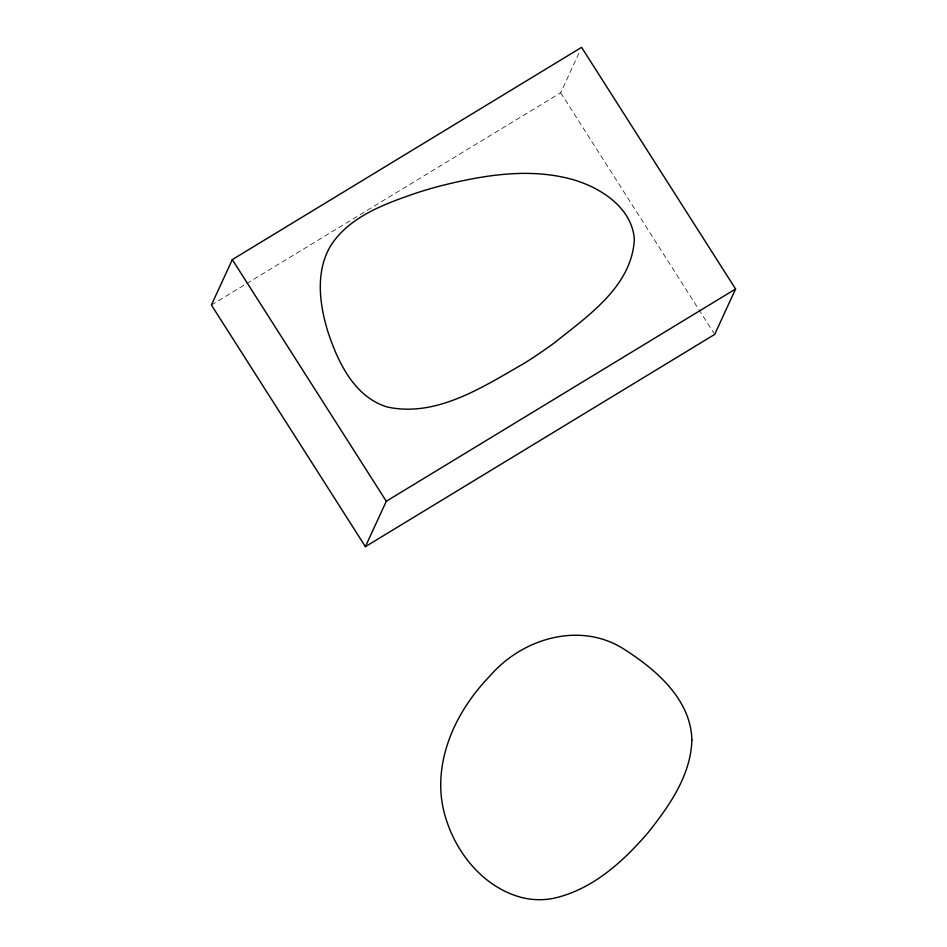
<?xml version="1.0" encoding="UTF-8"?>
<svg xmlns="http://www.w3.org/2000/svg" width="947" height="947" viewBox="0 0 947 947"><rect width="100%" height="100%" fill="white"/><g stroke="black" fill="none" stroke-linecap="round" stroke-linejoin="round"><path stroke-width="0.71" stroke-dasharray="4.74 3.55" d="M246.717 283.567L560.707 92.759L580.369 50.025M211.406 305.017L245.462 284.325M560.707 92.759L713.908 333.155"/><path stroke-width="1.42" d="M232.299 259.608L211.406 305.017L365.4 546.656L714.701 334.398L735.594 288.989L581.6 47.35L232.299 259.608L386.293 501.247L365.4 546.656M386.293 501.247L735.594 288.989M634.348 238.964C632.241 286.219 587.471 316.227 554.019 343.134A557.901 545.093 24.7 0 1 524.863 362.95C483.562 386.483 436.839 417.816 387.063 406.961C354.379 396.757 338.339 362.855 328.242 332.788C319.423 304.685 314.984 271.564 331.024 245.143C350.141 216.188 384.813 203.901 416.135 193.07A457.673 447.162 24.7 0 1 442.048 185.494C485.184 174.816 531.587 167.264 575.078 180.25C602.138 188.654 631.779 208.186 634.348 238.964M691.89 739.962C690.86 775.522 669.115 806.24 647.76 833.04C622.475 862.315 591.425 890.405 552.456 898.537A72.517 70.847 24.7 0 1 522.306 897.685C483.337 887.67 455.199 852.442 444.794 814.751C433.951 776.611 445.859 735.736 467.498 703.668A200.16 195.567 24.7 0 1 490.013 675.921C522.91 637.627 581.92 620.652 625.896 650.388C657.064 670.5 690.837 699.963 691.89 739.962"/></g></svg>
